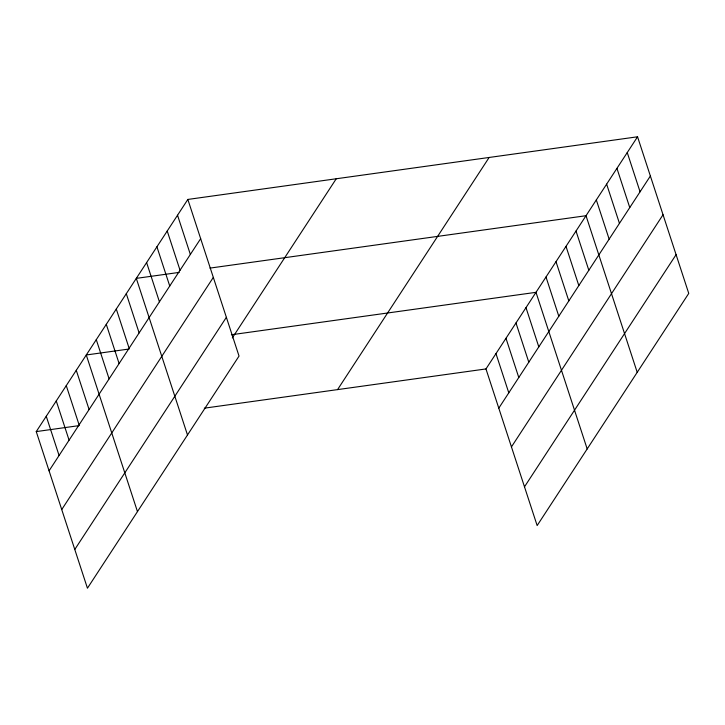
<?xml version="1.0" encoding="UTF-8"?>
<svg xmlns="http://www.w3.org/2000/svg" width="725" height="725" viewBox="0 0 725 725"><rect width="100%" height="100%" fill="white"/><g stroke="black" fill="none" stroke-linecap="round" stroke-linejoin="round"><path stroke-width="1.09" d="M187.847 199.438L239.032 356.066L87.444 588.211L36.25 431.593L187.847 199.438L637.556 136.789L688.75 293.407L537.153 525.562L485.968 368.934L637.556 136.789M49.073 470.806L200.662 238.661M61.734 509.557L213.322 277.403M74.784 549.468L226.372 317.323M232.326 337.913L336.246 178.767M337.56 389.615L489.148 157.461M498.782 408.157L650.379 176.003M511.442 446.899L663.04 214.754M524.492 486.819L676.09 254.665M179.175 272.401L136.3 278.373L187.494 434.991M209.951 268.105L586.018 215.715L637.212 372.342M129.15 349.006L86.275 354.978L137.469 511.605M231.384 334.76L535.993 292.329L587.187 448.956M36.25 431.593L79.125 425.62M204.314 408.175L485.968 368.934M627.252 152.576L640.066 191.79M616.939 168.363L629.762 207.577M606.635 184.141L619.449 223.363M596.322 199.928L609.145 239.15M576.013 231.039L588.827 270.262M566.007 246.364L578.822 285.577M556.002 261.68L568.817 300.902M545.998 277.004L558.812 316.227M525.987 307.654L538.802 346.867M515.982 322.969L528.797 362.192M505.978 338.294L518.792 377.517M495.972 353.619L508.787 392.832M177.534 215.225L190.358 254.448M167.23 231.012L180.045 270.235M156.917 246.799L169.741 286.022M146.613 262.586L159.427 301.799M126.295 293.688L139.118 332.911M116.29 309.013L129.113 348.236M106.285 324.338L119.108 363.551M96.28 339.653L109.103 378.876M76.27 370.303L89.093 409.525M66.265 385.627L79.088 424.841M56.26 400.943L69.083 440.166M46.255 416.268L59.078 455.49"/></g></svg>
